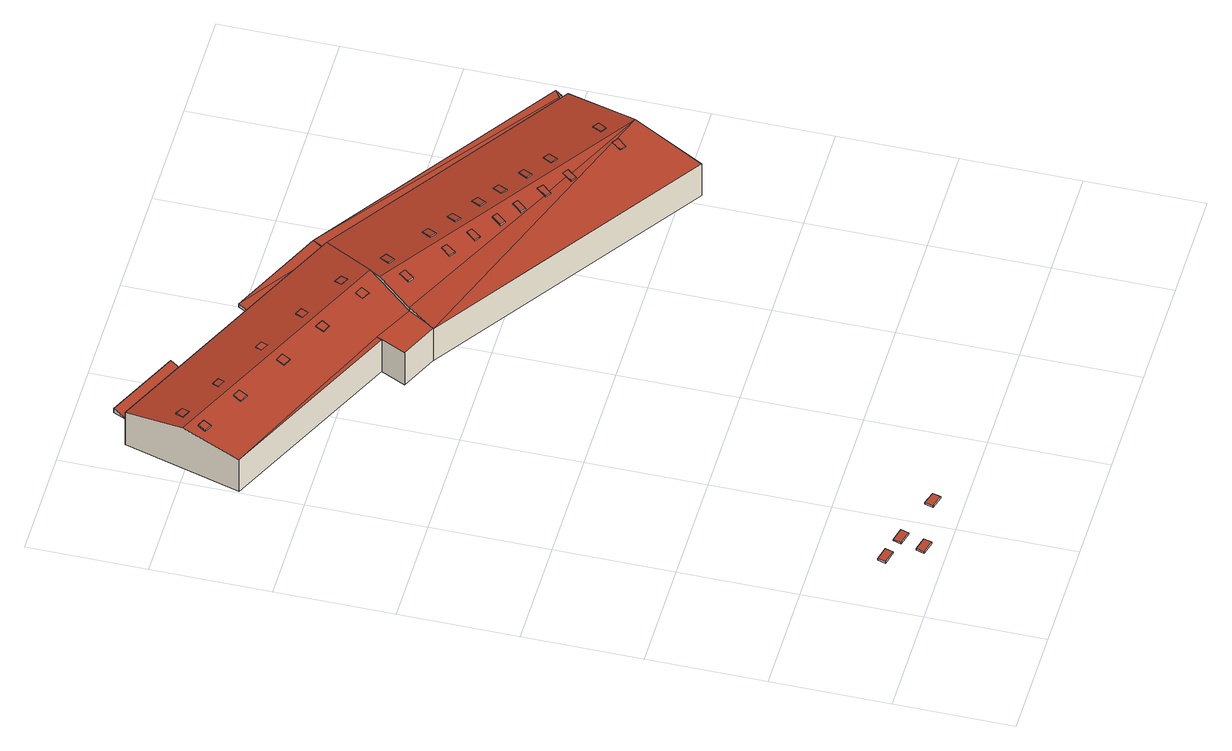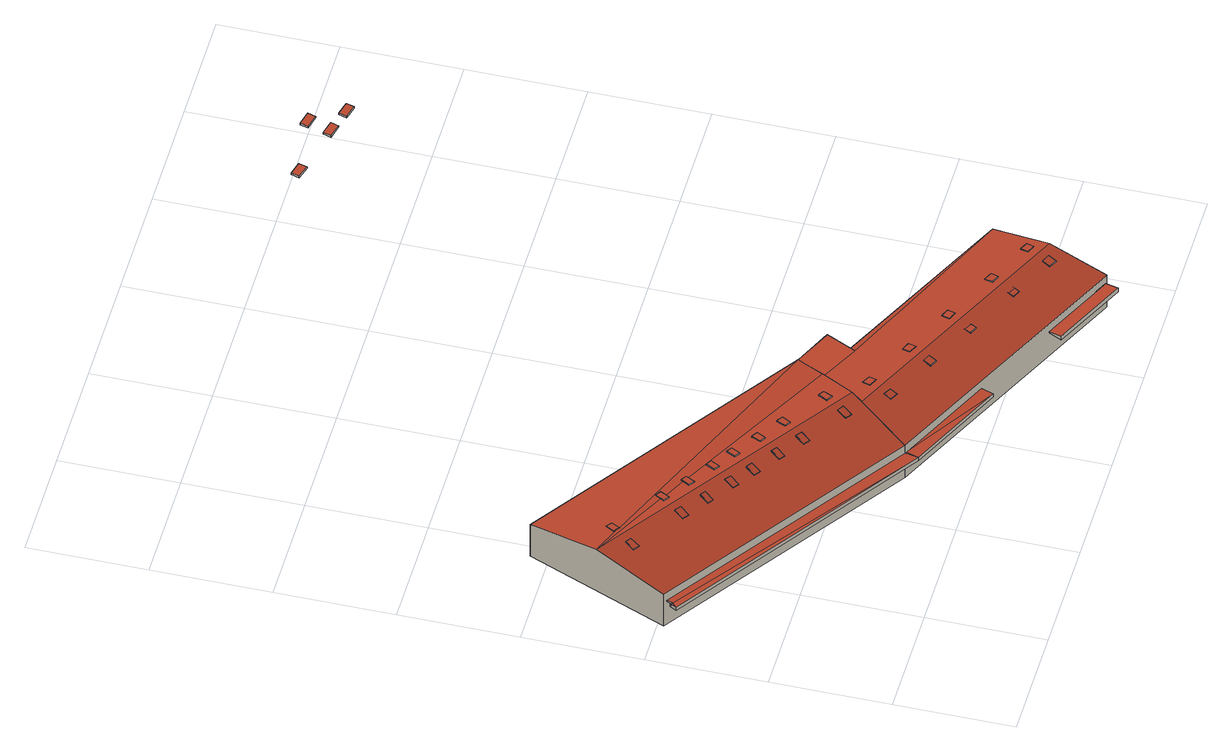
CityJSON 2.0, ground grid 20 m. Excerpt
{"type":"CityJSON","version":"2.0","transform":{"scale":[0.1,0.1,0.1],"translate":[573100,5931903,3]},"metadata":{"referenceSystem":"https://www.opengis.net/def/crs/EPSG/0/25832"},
"CityObjects":{
"building1":{"type":"Building","attributes":{"Grundfläche 2D":"8311.537748","Grundhöhe NN":"3.519"},"children":["building1-1","building1-2","building1-3","building1-4"]},
"building1-1":{"type":"BuildingInstallation","parents":["building1"],"geometry":[{"type":"MultiSurface","lod":"3","boundaries":[[[0,1,2,3]],[[3,2,4,5]],[[0,3,5,6]],[[1,0,6,7]],[[2,1,7,4]]],"semantics":{"surfaces":[{"type":"RoofSurface"},{"type":"WallSurface"}],"values":[0,1,1,1,1]}}]},
"building1-2":{"type":"BuildingInstallation","parents":["building1"],"geometry":[{"type":"MultiSurface","lod":"3","boundaries":[[[8,9,10,11]],[[12,13,11,10]],[[8,11,13,14]],[[14,15,9,8]],[[10,9,15,12]]],"semantics":{"surfaces":[{"type":"RoofSurface"},{"type":"WallSurface"}],"values":[0,1,1,1,1]}}]},
"building1-3":{"type":"BuildingInstallation","parents":["building1"],"geometry":[{"type":"MultiSurface","lod":"3","boundaries":[[[16,17,18,19]],[[20,21,19,18]],[[16,19,21,22]],[[22,23,17,16]],[[18,17,23,20]]],"semantics":{"surfaces":[{"type":"RoofSurface"},{"type":"WallSurface"}],"values":[0,1,1,1,1]}}]},
"building1-4":{"type":"BuildingInstallation","parents":["building1"],"geometry":[{"type":"MultiSurface","lod":"3","boundaries":[[[24,25,26,27]],[[27,26,28,29]],[[24,27,29,30]],[[25,24,30,31]],[[26,25,31,28]]],"semantics":{"surfaces":[{"type":"RoofSurface"},{"type":"WallSurface"}],"values":[0,1,1,1,1]}}]},
"building2":{"type":"Building","attributes":{"Grundfläche 2D":"2317.356991","Grundhöhe NN":"3.085"},"children":["building2-1","building2-2","building2-3","building2-4","building2-5","building2-6","building2-7","building2-8","building2-9","building2-10","building2-11","building2-12","building2-13","building2-14","building2-15","building2-16","building2-17","building2-18","building2-19","building2-20","building2-21","building2-22","building2-23","building2-24","building2-25","building2-26","building2-27","building2-28","building2-29"],"geometry":[{"type":"Solid","lod":"3","boundaries":[[[[32,33,34]],[[35,36,37,38,34,33]],[[38,37,39,40,41]],[[42,43,44,39,36,45]],[[46,47,42,45,48,49,50]],[[42,47,46,50,49,48,51,52,53,54]],[[55,56,52]],[[53,52,56,42,54]],[[33,57,58,59,51,35]],[[32,34,60,61]],[[39,37,36]],[[62,63,64,41,40,39,65,66]],[[34,38,41,64,60]],[[36,35,48,45]],[[35,51,48]],[[55,52,67,68]],[[56,55,68,69]],[[43,42,56,69,70]],[[66,65,39,44,43,70,62]],[[57,32,61,71,58]],[[32,57,33]],[[58,71,67,52,59]],[[52,51,59]],[[64,63,62,70,69,68,67,71,61,60]]]],"semantics":{"surfaces":[{"type":"RoofSurface"},{"type":"WallSurface"},{"type":"GroundSurface"}],"values":[[0,0,0,0,0,0,0,0,0,1,1,1,1,1,1,1,1,1,1,1,1,1,1,2]]}}]},
"building2-1":{"type":"BuildingInstallation","parents":["building2"],"geometry":[{"type":"MultiSurface","lod":"3","boundaries":[[[72,73,74,75,76]],[[73,77,74]],[[76,78,72]],[[73,72,78,77]]],"semantics":{"surfaces":[{"type":"RoofSurface"},{"type":"WallSurface"}],"values":[0,1,1,1]}}]},
"building2-2":{"type":"BuildingInstallation","parents":["building2"],"geometry":[{"type":"MultiSurface","lod":"3","boundaries":[[[79,80,81,82]],[[82,81,83]],[[79,82,83,84]],[[79,84,80]]],"semantics":{"surfaces":[{"type":"RoofSurface"},{"type":"WallSurface"}],"values":[0,1,1,1]}}]},
"building2-3":{"type":"BuildingInstallation","parents":["building2"],"geometry":[{"type":"MultiSurface","lod":"3","boundaries":[[[85,86,87,88]],[[88,87,89,90]],[[85,88,90,91]],[[85,91,86]],[[87,86,89]]],"semantics":{"surfaces":[{"type":"RoofSurface"},{"type":"WallSurface"}],"values":[0,1,1,1,1]}}]},
"building2-4":{"type":"BuildingInstallation","parents":["building2"],"geometry":[{"type":"MultiSurface","lod":"3","boundaries":[[[92,93,94,95]],[[95,94,96,97]],[[92,95,97,98]],[[93,92,98,99]],[[94,93,99,96]]],"semantics":{"surfaces":[{"type":"RoofSurface"},{"type":"WallSurface"}],"values":[0,1,1,1,1]}}]},
"building2-5":{"type":"BuildingInstallation","parents":["building2"],"geometry":[{"type":"MultiSurface","lod":"3","boundaries":[[[100,101,102,103]],[[102,104,103]],[[100,103,104,105]],[[100,105,101]]],"semantics":{"surfaces":[{"type":"RoofSurface"},{"type":"WallSurface"}],"values":[0,1,1,1]}}]},
"building2-6":{"type":"BuildingInstallation","parents":["building2"],"geometry":[{"type":"MultiSurface","lod":"3","boundaries":[[[106,107,108,109]],[[109,108,110,111]],[[106,109,111,112]],[[107,106,112,113]],[[108,107,113,110]]],"semantics":{"surfaces":[{"type":"RoofSurface"},{"type":"WallSurface"}],"values":[0,1,1,1,1]}}]},
"building2-7":{"type":"BuildingInstallation","parents":["building2"],"geometry":[{"type":"MultiSurface","lod":"3","boundaries":[[[114,115,116,117]],[[117,116,118,119]],[[114,117,119,120]],[[115,114,120,121]],[[116,115,121,118]]],"semantics":{"surfaces":[{"type":"RoofSurface"},{"type":"WallSurface"}],"values":[0,1,1,1,1]}}]},
"building2-8":{"type":"BuildingInstallation","parents":["building2"],"geometry":[{"type":"MultiSurface","lod":"3","boundaries":[[[122,123,124,125]],[[125,124,126,127]],[[127,128,122,125]],[[123,122,128,129]],[[129,126,124,123]]],"semantics":{"surfaces":[{"type":"RoofSurface"},{"type":"WallSurface"}],"values":[0,1,1,1,1]}}]},
"building2-9":{"type":"BuildingInstallation","parents":["building2"],"geometry":[{"type":"MultiSurface","lod":"3","boundaries":[[[130,131,132,133]],[[131,130,134,135]],[[132,131,135,136]],[[136,137,133,132]],[[137,134,130,133]]],"semantics":{"surfaces":[{"type":"RoofSurface"},{"type":"WallSurface"}],"values":[0,1,1,1,1]}}]},
"building2-10":{"type":"BuildingInstallation","parents":["building2"],"geometry":[{"type":"MultiSurface","lod":"3","boundaries":[[[138,139,140,141]],[[141,140,142,143]],[[138,141,143,144]],[[139,138,144,145]],[[140,139,145,142]]],"semantics":{"surfaces":[{"type":"RoofSurface"},{"type":"WallSurface"}],"values":[0,1,1,1,1]}}]},
"building2-11":{"type":"BuildingInstallation","parents":["building2"],"geometry":[{"type":"MultiSurface","lod":"3","boundaries":[[[146,147,148,149]],[[50,150,147,146,151]],[[150,152,148,147]],[[49,153,149,148,152]],[[153,151,146,149]]],"semantics":{"surfaces":[{"type":"RoofSurface"},{"type":"WallSurface"}],"values":[0,1,1,1,1]}}]},
"building2-12":{"type":"BuildingInstallation","parents":["building2"],"geometry":[{"type":"MultiSurface","lod":"3","boundaries":[[[154,155,156,157]],[[157,156,158,159]],[[154,157,159,160]],[[155,154,160,161]],[[156,155,161,158]]],"semantics":{"surfaces":[{"type":"RoofSurface"},{"type":"WallSurface"}],"values":[0,1,1,1,1]}}]},
"building2-13":{"type":"BuildingInstallation","parents":["building2"],"geometry":[{"type":"MultiSurface","lod":"3","boundaries":[[[162,163,164,165]],[[166,167,162,165]],[[167,168,163,162]],[[169,164,163,168]],[[169,166,165,164]]],"semantics":{"surfaces":[{"type":"RoofSurface"},{"type":"WallSurface"}],"values":[0,1,1,1,1]}}]},
"building2-14":{"type":"BuildingInstallation","parents":["building2"],"geometry":[{"type":"MultiSurface","lod":"3","boundaries":[[[170,171,172,173]],[[173,172,174,175]],[[170,173,175,176]],[[171,170,176,177]],[[172,171,177,174]]],"semantics":{"surfaces":[{"type":"RoofSurface"},{"type":"WallSurface"}],"values":[0,1,1,1,1]}}]},
"building2-15":{"type":"BuildingInstallation","parents":["building2"],"geometry":[{"type":"MultiSurface","lod":"3","boundaries":[[[178,179,180,181]],[[180,179,182,183]],[[181,180,183,184]],[[178,181,184,185]],[[179,178,185,182]]],"semantics":{"surfaces":[{"type":"RoofSurface"},{"type":"WallSurface"}],"values":[0,1,1,1,1]}}]},
"building2-16":{"type":"BuildingInstallation","parents":["building2"],"geometry":[{"type":"MultiSurface","lod":"3","boundaries":[[[186,187,188,189]],[[189,188,190,191]],[[186,189,191,192]],[[187,186,192,193]],[[188,187,193,190]]],"semantics":{"surfaces":[{"type":"RoofSurface"},{"type":"WallSurface"}],"values":[0,1,1,1,1]}}]},
"building2-17":{"type":"BuildingInstallation","parents":["building2"],"geometry":[{"type":"MultiSurface","lod":"3","boundaries":[[[194,195,196,197]],[[197,196,198,199]],[[194,197,199,200]],[[195,194,200,201]],[[196,195,201,198]]],"semantics":{"surfaces":[{"type":"RoofSurface"},{"type":"WallSurface"}],"values":[0,1,1,1,1]}}]},
"building2-18":{"type":"BuildingInstallation","parents":["building2"],"geometry":[{"type":"MultiSurface","lod":"3","boundaries":[[[53,202,203,204,205,206]],[[53,206,205,204,207,54]],[[53,208,202,53,206]],[[208,209,203,202]],[[209,207,204,203]]],"semantics":{"surfaces":[{"type":"RoofSurface"},{"type":"WallSurface"}],"values":[0,1,1,1,1]}}]},
"building2-19":{"type":"BuildingInstallation","parents":["building2"],"geometry":[{"type":"MultiSurface","lod":"3","boundaries":[[[210,211,212,213]],[[213,212,214,215]],[[210,213,215,216]],[[211,210,216,217]],[[212,211,217,214]]],"semantics":{"surfaces":[{"type":"RoofSurface"},{"type":"WallSurface"}],"values":[0,1,1,1,1]}}]},
"building2-20":{"type":"BuildingInstallation","parents":["building2"],"geometry":[{"type":"MultiSurface","lod":"3","boundaries":[[[218,219,220,221]],[[219,218,222,223]],[[221,220,224,225]],[[218,221,225,222]],[[220,219,223,224]]],"semantics":{"surfaces":[{"type":"RoofSurface"},{"type":"WallSurface"}],"values":[0,1,1,1,1]}}]},
"building2-21":{"type":"BuildingInstallation","parents":["building2"],"geometry":[{"type":"MultiSurface","lod":"3","boundaries":[[[226,227,228,229]],[[230,231,229,228]],[[226,229,231,232]],[[232,233,227,226]],[[228,227,233,230]]],"semantics":{"surfaces":[{"type":"RoofSurface"},{"type":"WallSurface"}],"values":[0,1,1,1,1]}}]},
"building2-22":{"type":"BuildingInstallation","parents":["building2"],"geometry":[{"type":"MultiSurface","lod":"3","boundaries":[[[234,235,236,237]],[[237,236,238,239]],[[234,237,239,240]],[[235,234,240,241]],[[236,235,241,238]]],"semantics":{"surfaces":[{"type":"RoofSurface"},{"type":"WallSurface"}],"values":[0,1,1,1,1]}}]},
"building2-23":{"type":"BuildingInstallation","parents":["building2"],"geometry":[{"type":"MultiSurface","lod":"3","boundaries":[[[242,243,244,245]],[[245,244,246,247]],[[242,245,247,248]],[[243,242,248,249]],[[244,243,249,246]]],"semantics":{"surfaces":[{"type":"RoofSurface"},{"type":"WallSurface"}],"values":[0,1,1,1,1]}}]},
"building2-24":{"type":"BuildingInstallation","parents":["building2"],"geometry":[{"type":"MultiSurface","lod":"3","boundaries":[[[250,251,252,253]],[[253,252,254,255]],[[250,253,255,256]],[[251,250,256,257]],[[252,251,257,254]]],"semantics":{"surfaces":[{"type":"RoofSurface"},{"type":"WallSurface"}],"values":[0,1,1,1,1]}}]},
"building2-25":{"type":"BuildingInstallation","parents":["building2"],"geometry":[{"type":"MultiSurface","lod":"3","boundaries":[[[258,259,260,261]],[[47,262,259,258,263]],[[262,264,260,259]],[[46,265,261,260,264]],[[265,263,258,261]]],"semantics":{"surfaces":[{"type":"RoofSurface"},{"type":"WallSurface"}],"values":[0,1,1,1,1]}}]},
"building2-26":{"type":"BuildingInstallation","parents":["building2"],"geometry":[{"type":"MultiSurface","lod":"3","boundaries":[[[266,267,268,269]],[[269,268,270,271]],[[266,269,271,272]],[[267,266,272,273]],[[268,267,273,270]]],"semantics":{"surfaces":[{"type":"RoofSurface"},{"type":"WallSurface"}],"values":[0,1,1,1,1]}}]},
"building2-27":{"type":"BuildingInstallation","parents":["building2"],"geometry":[{"type":"MultiSurface","lod":"3","boundaries":[[[274,275,276]],[[274,276,277]],[[275,278,279,276]],[[274,277,280,281]],[[275,274,281,278]],[[281,280,279,278]]],"semantics":{"surfaces":[{"type":"RoofSurface"},{"type":"WallSurface"},{"type":"OuterCeilingSurface"}],"values":[0,0,1,1,1,2]}}]},
"building2-28":{"type":"BuildingInstallation","parents":["building2"],"geometry":[{"type":"MultiSurface","lod":"3","boundaries":[[[282,283,284,285]],[[286,287,284,283]],[[287,288,285,284]],[[288,289,282,285]],[[289,286,283,282]],[[286,289,288,287]]],"semantics":{"surfaces":[{"type":"RoofSurface"},{"type":"WallSurface"},{"type":"OuterCeilingSurface"}],"values":[0,1,1,1,1,2]}}]},
"building2-29":{"type":"BuildingInstallation","parents":["building2"],"geometry":[{"type":"MultiSurface","lod":"3","boundaries":[[[65,277,276]],[[290,291,277,65]],[[292,277,291]],[[292,291,293]],[[276,279,66,65]],[[65,66,294,290]],[[291,290,294,295]],[[293,291,295,296]],[[292,293,296,297]],[[277,292,297,280]],[[297,296,295,294,66,279,280]]],"semantics":{"surfaces":[{"type":"RoofSurface"},{"type":"WallSurface"},{"type":"OuterCeilingSurface"}],"values":[0,0,0,0,1,1,1,1,1,1,2]}}]}
},
"vertices":[
[16,79,96],[12,65,96],[36,59,96],[40,73,96],[36,59,93],[40,73,93],[16,79,92],[12,65,92],
[52,26,96],[48,12,96],[72,6,96],[76,20,96],[72,6,92],[76,20,92],[52,26,93],[48,12,93],
[63,66,96],[59,52,96],[83,46,96],[87,60,96],[83,46,92],[87,60,92],[63,66,93],[59,52,93],
[159,40,91],[155,25,91],[178,19,91],[182,33,91],[178,19,87],[182,33,87],[159,40,88],[155,25,88],
[318,957,70],[322,966,71],[5,1106,70],[391,931,71],[444,1006,89],[446,1008,89],[33,1205,89],[506,1094,71],[64,1304,71],[61,1305,71],[870,690,92],[920,811,71],[916,814,71],[433,990,92],[723,764,88],[733,758,88],[391,931,78],[676,787,86],[686,782,87],[367,892,71],[362,885,70],[813,712,90],[816,710,90],[362,884,70],[821,570,70],[318,957,71],[298,915,71],[362,885,71],[5,1106,1],[318,957,1],[506,1094,1],[64,1304,1],[61,1305,1],[506,1094,55],[506,1094,53],[362,885,1],[362,884,1],[821,570,1],[920,811,1],[298,915,1],
[157,1179,85],[144,1185,85],[138,1174,86],[150,1169,86],[152,1168,86],[144,1185,84],[157,1179,84],
[326,1098,86],[319,1085,87],[332,1079,87],[339,1092,86],[339,1092,84],[326,1098,84],
[412,1057,85],[406,1044,87],[419,1038,88],[425,1050,85],[419,1038,87],[425,1050,84],[412,1057,84],
[226,1081,85],[232,1095,88],[218,1101,88],[212,1087,85],[218,1101,87],[212,1087,84],[226,1081,84],[232,1095,87],
[239,1140,86],[234,1130,86],[247,1123,86],[252,1134,86],[252,1134,84],[239,1140,84],
[313,1040,85],[319,1053,88],[305,1060,88],[299,1046,85],[305,1060,87],[299,1046,84],[313,1040,84],[319,1053,87],
[400,998,85],[406,1012,88],[392,1018,88],[386,1005,85],[392,1018,87],[386,1005,84],[400,998,84],[406,1012,87],
[65,1224,86],[58,1210,88],[72,1204,88],[78,1217,86],[72,1204,87],[78,1217,84],[65,1224,84],[58,1210,87],
[124,1146,89],[117,1133,86],[131,1126,86],[137,1140,89],[124,1146,87],[117,1133,84],[131,1126,84],[137,1140,87],
[52,1164,86],[58,1177,89],[45,1183,89],[39,1170,86],[45,1183,87],[39,1170,84],[52,1164,84],[58,1177,87],
[683,778,88],[694,793,91],[685,800,91],[674,784,88],[694,793,89],[683,778,86],[685,800,89],[674,784,86],
[645,886,88],[635,893,88],[624,877,92],[634,870,92],[624,877,90],[634,870,90],[645,886,87],[635,893,87],
[548,928,92],[559,944,88],[549,951,88],[538,935,92],[538,935,90],[548,928,90],[559,944,87],[549,951,87],
[606,853,91],[595,837,88],[604,831,88],[615,847,91],[604,831,85],[615,847,89],[606,853,89],[595,837,85],
[642,829,91],[631,813,88],[640,807,88],[651,823,91],[631,813,85],[640,807,85],[651,823,89],[642,829,89],
[448,961,91],[438,945,88],[447,939,88],[458,955,91],[447,939,85],[458,955,89],[448,961,89],[438,945,85],
[563,883,91],[552,867,88],[562,861,88],[572,877,91],[562,861,85],[572,877,89],[563,883,89],[552,867,85],
[803,697,88],[812,690,88],[823,705,91],[816,710,91],[813,712,91],[823,705,90],[803,697,87],[812,690,86],
[842,751,88],[832,735,91],[841,729,91],[852,744,88],[841,729,90],[852,744,86],[842,751,86],[832,735,90],
[680,861,88],[671,868,88],[660,852,92],[669,845,92],[680,861,87],[671,868,87],[660,852,90],[669,845,90],
[487,993,88],[477,1000,88],[466,984,92],[476,977,92],[466,984,90],[476,977,90],[487,993,87],[477,1000,87],
[520,912,91],[509,897,88],[519,890,88],[529,906,91],[519,890,85],[529,906,89],[520,912,89],[509,897,85],
[723,832,88],[714,838,88],[703,822,92],[712,816,92],[703,822,90],[712,816,90],[723,832,87],[714,838,87],
[601,915,88],[592,922,88],[581,906,92],[590,899,92],[581,906,90],[590,899,90],[601,915,87],[592,922,87],
[726,748,88],[737,764,91],[728,770,91],[717,754,88],[737,764,89],[726,748,86],[728,770,89],[717,754,86],
[766,802,88],[756,809,88],[745,793,92],[755,786,92],[745,793,90],[755,786,90],[766,802,87],[756,809,87],
[350,1196,60],[338,1173,56],[504,1095,55],[516,1118,60],[338,1173,53],[504,1095,53],[516,1118,53],[350,1196,53],
[189,1244,55],[201,1267,61],[75,1327,61],[64,1304,55],[201,1267,53],[75,1327,53],[64,1304,53],[189,1244,53],
[916,814,55],[922,826,57],[933,834,60],[926,823,58],[916,814,53],[922,826,53],[926,823,53],[933,834,53]
]}
